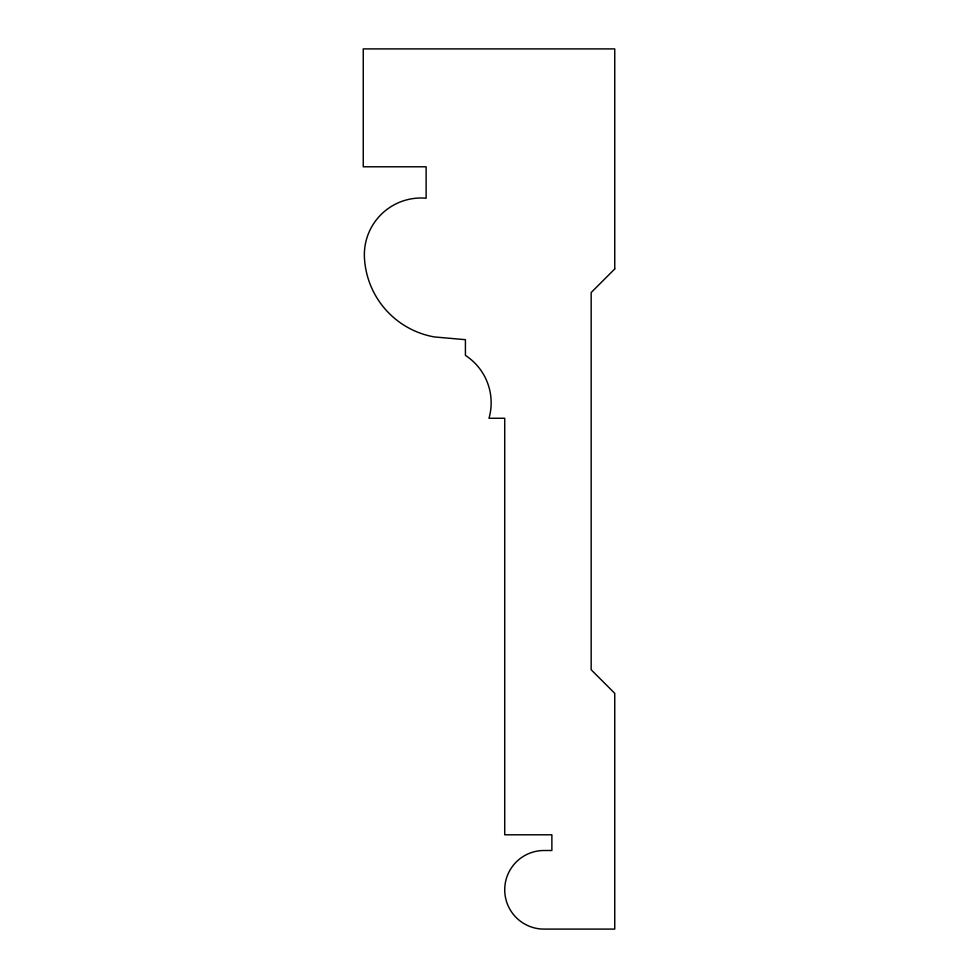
<?xml version="1.0" encoding="UTF-8"?>
<svg xmlns="http://www.w3.org/2000/svg" width="978" height="978" viewBox="0 0 978 978"><rect width="100%" height="100%" fill="white"/><g stroke="black" fill="none" stroke-linecap="round" stroke-linejoin="round"><path stroke-width="1.47" d="M614.746 268.95L591.164 292.532L591.164 669.759L614.746 693.329L614.746 929.1L544.012 929.1A39.291 39.291 0 0 1 504.721 889.809A39.291 39.291 0 0 1 544.012 850.505L551.873 850.505L551.873 834.796L504.721 834.796L504.721 418.266L489 418.266A56.516 56.516 0 0 0 465.418 355.393L465.418 339.684L434.293 336.933A84.841 84.841 0 0 1 364.549 259.463A56.773 56.773 0 0 1 426.127 198.216L426.127 166.786L363.254 166.786L363.254 48.9L614.746 48.9L614.746 268.95"/></g></svg>
